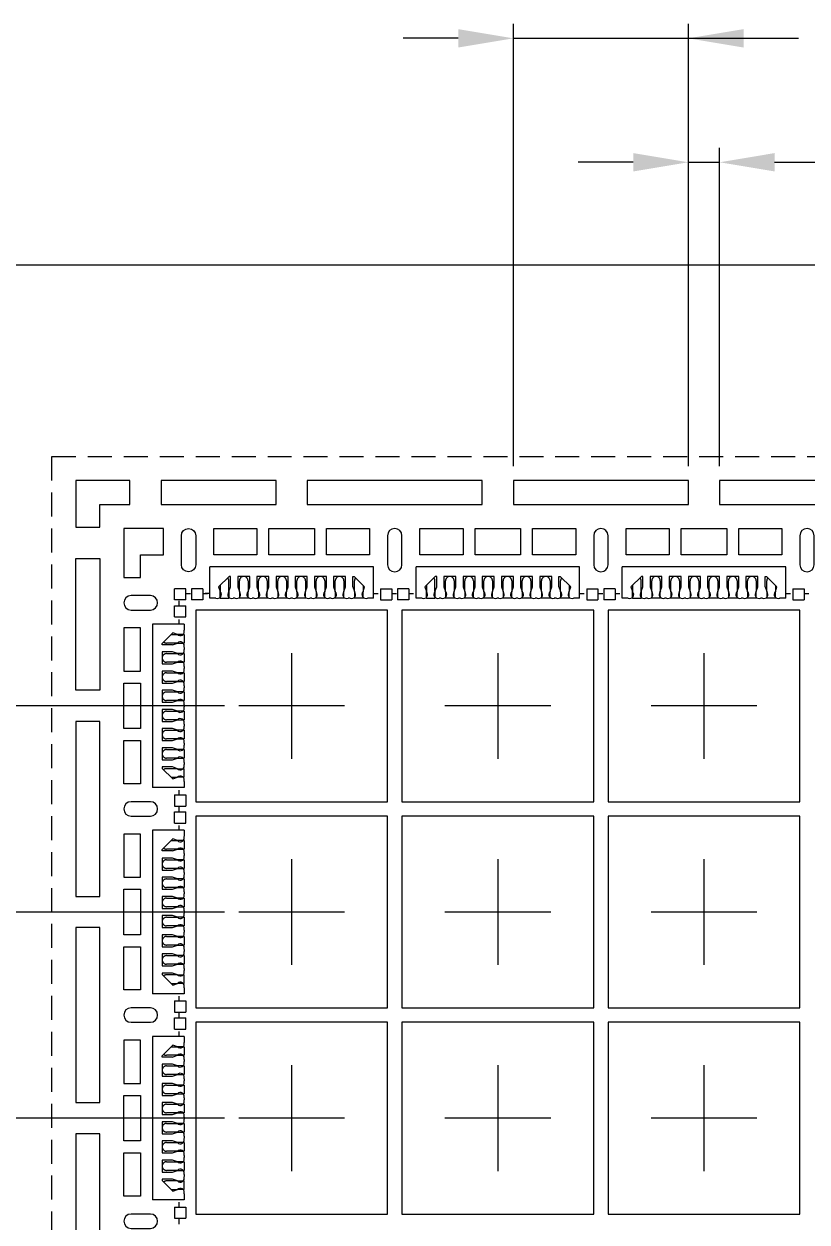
# Model space of a CAD drawing. Extents: x 580 to 695, y -153 to -2.
# Drawn here: x 607.27 to 623.6, y -31.26 to -6.27 of the extents above; entities that cross this region are included whole.
import ezdxf

# ---------------------------------------------------------------- set-up
doc = ezdxf.new("R2010")
doc.units = 0
doc.header["$LTSCALE"] = 5
doc.header["$MEASUREMENT"] = 0
doc.linetypes.add('CENTER', pattern=[2, 1.25, -0.25, 0.25, -0.25])
doc.linetypes.add('HIDDEN', pattern=[0.375, 0.25, -0.125])
doc.layers.get('0').update_dxf_attribs({"linetype": 'CONTINUOUS'})
doc.layers.add('1', color=7, linetype='CONTINUOUS')
doc.layers.add('1D', color=4, linetype='CONTINUOUS')

msp = doc.modelspace()

# ---------------------------------------------------------------- linework, layer by layer
for p, q in [((610.407, -18.285), (610.407, -18.05)), ((610.642, -18.05), (610.407, -18.05)), ((610.642, -18.285), (610.642, -18.05)), ((610.642, -18.285), (610.407, -18.285))]:
    msp.add_line(p, q)
at = {"layer": '1'}
for p, q in [((601.652, -11.295), (671.431, -11.295)), ((611.549, -17.795), (611.329, -18.015)), ((611.577, -18.01), (611.577, -17.795)), ((611.727, -17.795), (611.727, -18.01)), ((611.977, -18.01), (611.977, -17.795)), ((612.127, -17.795), (612.127, -18.01)), ((612.377, -18.01), (612.377, -17.795)), ((612.527, -17.795), (612.527, -18.01)), ((612.777, -18.01), (612.777, -17.795)), ((612.927, -17.795), (612.927, -18.01)), ((613.177, -18.01), (613.177, -17.795)), ((613.327, -17.795), (613.327, -18.01)), ((613.577, -18.01), (613.577, -17.795)), ((613.727, -17.795), (613.727, -18.01)), ((613.977, -18.01), (613.977, -17.795)), ((614.127, -18.01), (614.127, -17.795)), ((614.155, -17.795), (614.375, -18.015)), ((615.849, -17.795), (615.629, -18.015)), ((615.877, -18.01), (615.877, -17.795)), ((616.027, -17.795), (616.027, -18.01)), ((616.277, -18.01), (616.277, -17.795)), ((616.427, -17.795), (616.427, -18.01)), ((616.677, -18.01), (616.677, -17.795)), ((616.827, -17.795), (616.827, -18.01)), ((617.077, -18.01), (617.077, -17.795)), ((617.227, -17.795), (617.227, -18.01)), ((617.477, -18.01), (617.477, -17.795)), ((617.627, -17.795), (617.627, -18.01)), ((617.877, -18.01), (617.877, -17.795)), ((618.027, -17.795), (618.027, -18.01)), ((618.277, -18.01), (618.277, -17.795)), ((618.427, -18.01), (618.427, -17.795)), ((618.455, -17.795), (618.675, -18.015)), ((620.149, -17.795), (619.929, -18.015)), ((620.177, -18.01), (620.177, -17.795)), ((620.327, -17.795), (620.327, -18.01)), ((620.577, -18.01), (620.577, -17.795)), ((620.727, -17.795), (620.727, -18.01)), ((620.977, -18.01), (620.977, -17.795)), ((621.127, -17.795), (621.127, -18.01)), ((621.377, -18.01), (621.377, -17.795)), ((621.527, -17.795), (621.527, -18.01)), ((621.777, -18.01), (621.777, -17.795)), ((621.927, -17.795), (621.927, -18.01)), ((622.177, -18.01), (622.177, -17.795)), ((622.327, -17.795), (622.327, -18.01)), ((622.577, -18.01), (622.577, -17.795)), ((622.727, -18.01), (622.727, -17.795)), ((622.755, -17.795), (622.975, -18.015)), ((610.762, -18.05), (610.762, -18.285)), ((610.997, -18.05), (610.762, -18.05)), ((610.997, -18.05), (610.997, -18.285)), ((611.329, -18.015), (611.362, -18.111)), ((611.362, -18.231), (611.362, -18.111)), ((611.542, -18.111), (611.577, -18.01)), ((611.542, -18.111), (611.542, -18.231)), ((611.727, -18.01), (611.762, -18.111)), ((611.762, -18.111), (611.762, -18.231)), ((611.942, -18.111), (611.977, -18.01)), ((611.942, -18.231), (611.942, -18.111)), ((612.127, -18.01), (612.162, -18.111)), ((612.162, -18.111), (612.162, -18.231)), ((612.342, -18.111), (612.377, -18.01)), ((612.342, -18.231), (612.342, -18.111)), ((612.527, -18.01), (612.562, -18.111)), ((612.562, -18.111), (612.562, -18.231)), ((612.742, -18.111), (612.777, -18.01)), ((612.742, -18.231), (612.742, -18.111)), ((612.927, -18.01), (612.962, -18.111)), ((612.962, -18.111), (612.962, -18.231)), ((613.142, -18.111), (613.177, -18.01)), ((613.142, -18.231), (613.142, -18.111)), ((613.327, -18.01), (613.362, -18.111)), ((613.362, -18.111), (613.362, -18.231)), ((613.542, -18.111), (613.577, -18.01)), ((613.542, -18.231), (613.542, -18.111)), ((613.727, -18.01), (613.762, -18.111)), ((613.762, -18.111), (613.762, -18.231)), ((613.942, -18.111), (613.977, -18.01)), ((613.942, -18.231), (613.942, -18.111)), ((614.127, -18.01), (614.162, -18.111)), ((614.162, -18.111), (614.162, -18.231)), ((614.342, -18.111), (614.375, -18.015)), ((614.342, -18.231), (614.342, -18.111)), ((614.707, -18.05), (614.707, -18.285)), ((614.707, -18.05), (614.942, -18.05)), ((614.942, -18.05), (614.942, -18.285)), ((615.062, -18.05), (615.062, -18.285)), ((615.297, -18.05), (615.062, -18.05)), ((615.297, -18.05), (615.297, -18.285)), ((615.629, -18.015), (615.662, -18.111)), ((615.662, -18.231), (615.662, -18.111)), ((615.842, -18.111), (615.877, -18.01)), ((615.842, -18.111), (615.842, -18.231)), ((616.027, -18.01), (616.062, -18.111)), ((616.062, -18.111), (616.062, -18.231)), ((616.242, -18.111), (616.277, -18.01)), ((616.242, -18.231), (616.242, -18.111)), ((616.427, -18.01), (616.462, -18.111)), ((616.462, -18.111), (616.462, -18.231)), ((616.642, -18.111), (616.677, -18.01)), ((616.642, -18.231), (616.642, -18.111)), ((616.827, -18.01), (616.862, -18.111)), ((616.862, -18.111), (616.862, -18.231)), ((617.042, -18.111), (617.077, -18.01)), ((617.042, -18.231), (617.042, -18.111)), ((617.227, -18.01), (617.262, -18.111)), ((617.262, -18.111), (617.262, -18.231)), ((617.442, -18.111), (617.477, -18.01)), ((617.442, -18.231), (617.442, -18.111)), ((617.627, -18.01), (617.662, -18.111)), ((617.662, -18.111), (617.662, -18.231)), ((617.842, -18.111), (617.877, -18.01)), ((617.842, -18.231), (617.842, -18.111)), ((618.027, -18.01), (618.062, -18.111)), ((618.062, -18.111), (618.062, -18.231)), ((618.242, -18.111), (618.277, -18.01)), ((618.242, -18.231), (618.242, -18.111)), ((618.427, -18.01), (618.462, -18.111)), ((618.462, -18.111), (618.462, -18.231)), ((618.642, -18.111), (618.675, -18.015)), ((618.642, -18.231), (618.642, -18.111)), ((619.007, -18.05), (619.007, -18.285)), ((619.007, -18.05), (619.242, -18.05)), ((619.242, -18.05), (619.242, -18.285)), ((619.362, -18.05), (619.362, -18.285)), ((619.597, -18.05), (619.362, -18.05)), ((619.597, -18.05), (619.597, -18.285)), ((619.929, -18.015), (619.962, -18.111)), ((619.962, -18.231), (619.962, -18.111)), ((620.142, -18.111), (620.177, -18.01)), ((620.142, -18.111), (620.142, -18.231)), ((620.327, -18.01), (620.362, -18.111)), ((620.362, -18.111), (620.362, -18.231)), ((620.542, -18.111), (620.577, -18.01)), ((620.542, -18.231), (620.542, -18.111)), ((620.727, -18.01), (620.762, -18.111)), ((620.762, -18.111), (620.762, -18.231)), ((620.942, -18.111), (620.977, -18.01)), ((620.942, -18.231), (620.942, -18.111)), ((621.127, -18.01), (621.162, -18.111)), ((621.162, -18.111), (621.162, -18.231)), ((621.342, -18.111), (621.377, -18.01)), ((621.342, -18.231), (621.342, -18.111)), ((621.527, -18.01), (621.562, -18.111)), ((621.562, -18.111), (621.562, -18.231)), ((621.742, -18.111), (621.777, -18.01)), ((621.742, -18.231), (621.742, -18.111)), ((621.927, -18.01), (621.962, -18.111)), ((621.962, -18.111), (621.962, -18.231)), ((622.142, -18.111), (622.177, -18.01)), ((622.142, -18.231), (622.142, -18.111)), ((622.327, -18.01), (622.362, -18.111)), ((622.362, -18.111), (622.362, -18.231)), ((622.542, -18.111), (622.577, -18.01)), ((622.542, -18.231), (622.542, -18.111)), ((622.727, -18.01), (622.762, -18.111)), ((622.762, -18.111), (622.762, -18.231)), ((622.942, -18.111), (622.975, -18.015)), ((622.942, -18.231), (622.942, -18.111)), ((623.307, -18.05), (623.307, -18.285)), ((623.307, -18.05), (623.542, -18.05)), ((623.542, -18.05), (623.542, -18.285)), ((610.407, -18.405), (610.642, -18.405)), ((610.407, -18.64), (610.407, -18.405)), ((610.642, -18.64), (610.642, -18.405)), ((610.997, -18.285), (610.762, -18.285)), ((611.273, -18.25), (611.147, -18.25)), ((611.673, -18.25), (611.631, -18.25)), ((612.073, -18.25), (612.031, -18.25)), ((612.473, -18.25), (612.431, -18.25)), ((612.873, -18.25), (612.831, -18.25)), ((613.273, -18.25), (613.231, -18.25)), ((613.673, -18.25), (613.631, -18.25)), ((614.073, -18.25), (614.031, -18.25)), ((614.557, -18.25), (614.431, -18.25)), ((614.707, -18.285), (614.942, -18.285)), ((615.297, -18.285), (615.062, -18.285)), ((615.573, -18.25), (615.447, -18.25)), ((615.973, -18.25), (615.931, -18.25)), ((616.373, -18.25), (616.331, -18.25)), ((616.773, -18.25), (616.731, -18.25)), ((617.173, -18.25), (617.131, -18.25)), ((617.573, -18.25), (617.531, -18.25)), ((617.973, -18.25), (617.931, -18.25)), ((618.373, -18.25), (618.331, -18.25)), ((618.857, -18.25), (618.731, -18.25)), ((619.007, -18.285), (619.242, -18.285)), ((619.597, -18.285), (619.362, -18.285)), ((619.873, -18.25), (619.747, -18.25)), ((620.273, -18.25), (620.231, -18.25)), ((620.673, -18.25), (620.631, -18.25)), ((621.073, -18.25), (621.031, -18.25)), ((621.473, -18.25), (621.431, -18.25)), ((621.873, -18.25), (621.831, -18.25)), ((622.273, -18.25), (622.231, -18.25)), ((622.673, -18.25), (622.631, -18.25)), ((623.157, -18.25), (623.031, -18.25)), ((623.307, -18.285), (623.542, -18.285)), ((610.407, -18.64), (610.642, -18.64)), ((610.152, -19.192), (610.372, -18.972)), ((610.468, -19.005), (610.372, -18.972)), ((610.607, -18.79), (610.607, -18.916)), ((610.367, -19.22), (610.152, -19.22)), ((610.367, -19.22), (610.468, -19.185)), ((610.588, -19.005), (610.468, -19.005)), ((610.468, -19.185), (610.588, -19.185)), ((610.367, -19.37), (610.152, -19.37)), ((610.468, -19.405), (610.367, -19.37)), ((610.588, -19.405), (610.468, -19.405)), ((610.607, -19.274), (610.607, -19.316)), ((610.152, -19.62), (610.367, -19.62)), ((610.367, -19.62), (610.468, -19.585)), ((610.468, -19.585), (610.588, -19.585)), ((610.607, -19.674), (610.607, -19.716)), ((610.367, -19.77), (610.152, -19.77)), ((610.468, -19.805), (610.367, -19.77)), ((610.367, -20.02), (610.468, -19.985)), ((610.588, -19.805), (610.468, -19.805)), ((610.468, -19.985), (610.588, -19.985)), ((610.152, -20.02), (610.367, -20.02)), ((610.367, -20.17), (610.152, -20.17)), ((610.468, -20.205), (610.367, -20.17)), ((610.588, -20.205), (610.468, -20.205)), ((610.607, -20.074), (610.607, -20.116)), ((610.152, -20.42), (610.367, -20.42)), ((610.367, -20.42), (610.468, -20.385)), ((610.468, -20.385), (610.588, -20.385)), ((610.607, -20.474), (610.607, -20.516)), ((610.367, -20.57), (610.152, -20.57)), ((610.468, -20.605), (610.367, -20.57)), ((610.588, -20.605), (610.468, -20.605)), ((610.152, -20.82), (610.367, -20.82)), ((610.367, -20.97), (610.152, -20.97)), ((610.367, -20.82), (610.468, -20.785)), ((610.468, -21.005), (610.367, -20.97)), ((610.468, -20.785), (610.588, -20.785)), ((610.607, -20.874), (610.607, -20.916)), ((610.152, -21.22), (610.367, -21.22)), ((610.367, -21.22), (610.468, -21.185)), ((610.588, -21.005), (610.468, -21.005)), ((610.468, -21.185), (610.588, -21.185)), ((610.367, -21.37), (610.152, -21.37)), ((610.468, -21.405), (610.367, -21.37)), ((610.588, -21.405), (610.468, -21.405)), ((610.607, -21.274), (610.607, -21.316)), ((610.152, -21.62), (610.367, -21.62)), ((610.367, -21.62), (610.468, -21.585)), ((610.468, -21.585), (610.588, -21.585)), ((610.607, -21.674), (610.607, -21.716)), ((610.367, -21.77), (610.152, -21.77)), ((610.152, -21.798), (610.372, -22.018)), ((610.468, -21.805), (610.367, -21.77)), ((610.372, -22.018), (610.468, -21.985)), ((610.468, -21.805), (610.588, -21.805)), ((610.588, -21.985), (610.468, -21.985)), ((610.607, -22.074), (610.607, -22.2)), ((610.407, -22.35), (610.407, -22.585)), ((610.407, -22.35), (610.642, -22.35)), ((610.642, -22.35), (610.642, -22.585)), ((610.407, -22.585), (610.642, -22.585)), ((610.407, -22.705), (610.642, -22.705)), ((610.407, -22.94), (610.407, -22.705)), ((610.642, -22.94), (610.642, -22.705)), ((610.407, -22.94), (610.642, -22.94)), ((610.607, -23.09), (610.607, -23.216)), ((610.152, -23.492), (610.372, -23.272)), ((610.367, -23.52), (610.468, -23.485)), ((610.468, -23.305), (610.372, -23.272)), ((610.588, -23.305), (610.468, -23.305)), ((610.468, -23.485), (610.588, -23.485)), ((610.367, -23.52), (610.152, -23.52)), ((610.367, -23.67), (610.152, -23.67)), ((610.468, -23.705), (610.367, -23.67)), ((610.588, -23.705), (610.468, -23.705)), ((610.607, -23.574), (610.607, -23.616)), ((610.152, -23.92), (610.367, -23.92)), ((610.367, -23.92), (610.468, -23.885)), ((610.468, -23.885), (610.588, -23.885)), ((610.607, -23.974), (610.607, -24.016)), ((610.367, -24.07), (610.152, -24.07)), ((610.468, -24.105), (610.367, -24.07)), ((610.588, -24.105), (610.468, -24.105)), ((610.152, -24.32), (610.367, -24.32)), ((610.367, -24.47), (610.152, -24.47)), ((610.367, -24.32), (610.468, -24.285)), ((610.468, -24.505), (610.367, -24.47)), ((610.468, -24.285), (610.588, -24.285)), ((610.607, -24.374), (610.607, -24.416)), ((610.152, -24.72), (610.367, -24.72)), ((610.367, -24.72), (610.468, -24.685)), ((610.588, -24.505), (610.468, -24.505)), ((610.468, -24.685), (610.588, -24.685)), ((610.367, -24.87), (610.152, -24.87)), ((610.468, -24.905), (610.367, -24.87)), ((610.588, -24.905), (610.468, -24.905)), ((610.607, -24.774), (610.607, -24.816)), ((610.152, -25.12), (610.367, -25.12)), ((610.367, -25.12), (610.468, -25.085)), ((610.468, -25.085), (610.588, -25.085)), ((610.607, -25.174), (610.607, -25.216)), ((610.367, -25.27), (610.152, -25.27)), ((610.468, -25.305), (610.367, -25.27)), ((610.367, -25.52), (610.468, -25.485)), ((610.588, -25.305), (610.468, -25.305)), ((610.468, -25.485), (610.588, -25.485)), ((610.152, -25.52), (610.367, -25.52)), ((610.367, -25.67), (610.152, -25.67)), ((610.468, -25.705), (610.367, -25.67)), ((610.588, -25.705), (610.468, -25.705)), ((610.607, -25.574), (610.607, -25.616)), ((610.152, -25.92), (610.367, -25.92)), ((610.367, -25.92), (610.468, -25.885)), ((610.468, -25.885), (610.588, -25.885)), ((610.607, -25.974), (610.607, -26.016)), ((610.367, -26.07), (610.152, -26.07)), ((610.152, -26.098), (610.372, -26.318)), ((610.468, -26.105), (610.367, -26.07)), ((610.468, -26.105), (610.588, -26.105)), ((610.372, -26.318), (610.468, -26.285)), ((610.588, -26.285), (610.468, -26.285)), ((610.607, -26.374), (610.607, -26.5)), ((610.407, -26.65), (610.407, -26.885)), ((610.407, -26.65), (610.642, -26.65)), ((610.642, -26.65), (610.642, -26.885)), ((610.407, -26.885), (610.642, -26.885)), ((610.407, -27.005), (610.642, -27.005)), ((610.407, -27.24), (610.407, -27.005)), ((610.407, -27.24), (610.642, -27.24)), ((610.642, -27.24), (610.642, -27.005)), ((610.607, -27.39), (610.607, -27.516)), ((610.152, -27.792), (610.372, -27.572)), ((610.468, -27.605), (610.372, -27.572)), ((610.588, -27.605), (610.468, -27.605)), ((610.367, -27.82), (610.152, -27.82)), ((610.367, -27.97), (610.152, -27.97)), ((610.367, -27.82), (610.468, -27.785)), ((610.468, -28.005), (610.367, -27.97)), ((610.468, -27.785), (610.588, -27.785)), ((610.607, -27.874), (610.607, -27.916)), ((610.152, -28.22), (610.367, -28.22)), ((610.367, -28.22), (610.468, -28.185)), ((610.588, -28.005), (610.468, -28.005)), ((610.468, -28.185), (610.588, -28.185)), ((610.367, -28.37), (610.152, -28.37)), ((610.468, -28.405), (610.367, -28.37)), ((610.588, -28.405), (610.468, -28.405)), ((610.607, -28.274), (610.607, -28.316)), ((610.152, -28.62), (610.367, -28.62)), ((610.367, -28.62), (610.468, -28.585)), ((610.468, -28.585), (610.588, -28.585)), ((610.607, -28.674), (610.607, -28.716)), ((610.367, -28.77), (610.152, -28.77)), ((610.468, -28.805), (610.367, -28.77)), ((610.367, -29.02), (610.468, -28.985)), ((610.588, -28.805), (610.468, -28.805)), ((610.468, -28.985), (610.588, -28.985)), ((610.152, -29.02), (610.367, -29.02)), ((610.367, -29.17), (610.152, -29.17)), ((610.468, -29.205), (610.367, -29.17)), ((610.588, -29.205), (610.468, -29.205)), ((610.607, -29.074), (610.607, -29.116)), ((610.152, -29.42), (610.367, -29.42)), ((610.367, -29.42), (610.468, -29.385)), ((610.468, -29.385), (610.588, -29.385)), ((610.607, -29.474), (610.607, -29.516)), ((610.367, -29.57), (610.152, -29.57)), ((610.468, -29.605), (610.367, -29.57)), ((610.588, -29.605), (610.468, -29.605)), ((610.152, -29.82), (610.367, -29.82)), ((610.367, -29.97), (610.152, -29.97)), ((610.367, -29.82), (610.468, -29.785)), ((610.468, -30.005), (610.367, -29.97)), ((610.468, -29.785), (610.588, -29.785)), ((610.607, -29.874), (610.607, -29.916)), ((610.152, -30.22), (610.367, -30.22)), ((610.367, -30.22), (610.468, -30.185)), ((610.588, -30.005), (610.468, -30.005)), ((610.468, -30.185), (610.588, -30.185)), ((610.367, -30.37), (610.152, -30.37)), ((610.152, -30.398), (610.372, -30.618)), ((610.468, -30.405), (610.367, -30.37)), ((610.468, -30.405), (610.588, -30.405)), ((610.607, -30.274), (610.607, -30.316)), ((610.372, -30.618), (610.468, -30.585)), ((610.588, -30.585), (610.468, -30.585)), ((610.607, -30.674), (610.607, -30.8)), ((610.407, -30.95), (610.407, -31.185)), ((610.407, -30.95), (610.642, -30.95)), ((610.642, -30.95), (610.642, -31.185)), ((610.407, -31.185), (610.642, -31.185))]:
    msp.add_line(p, q, dxfattribs=at)
at = {"layer": '1', "color": 7}
for p, q in [((614.557, -17.595), (611.147, -17.595)), ((611.147, -18.25), (611.147, -17.595)), ((614.557, -18.25), (614.557, -17.595)), ((618.857, -17.595), (615.447, -17.595)), ((615.447, -18.25), (615.447, -17.595)), ((618.857, -18.25), (618.857, -17.595)), ((623.157, -17.595), (619.747, -17.595)), ((619.747, -18.25), (619.747, -17.595)), ((623.157, -18.25), (623.157, -17.595)), ((611.577, -17.795), (611.549, -17.795)), ((611.977, -17.795), (611.727, -17.795)), ((612.377, -17.795), (612.127, -17.795)), ((612.777, -17.795), (612.527, -17.795)), ((613.177, -17.795), (612.927, -17.795)), ((613.577, -17.795), (613.327, -17.795)), ((613.977, -17.795), (613.727, -17.795)), ((614.127, -17.795), (614.155, -17.795)), ((615.877, -17.795), (615.849, -17.795)), ((616.277, -17.795), (616.027, -17.795)), ((616.677, -17.795), (616.427, -17.795)), ((617.077, -17.795), (616.827, -17.795)), ((617.477, -17.795), (617.227, -17.795)), ((617.877, -17.795), (617.627, -17.795)), ((618.277, -17.795), (618.027, -17.795)), ((618.427, -17.795), (618.455, -17.795)), ((620.177, -17.795), (620.149, -17.795)), ((620.577, -17.795), (620.327, -17.795)), ((620.977, -17.795), (620.727, -17.795)), ((621.377, -17.795), (621.127, -17.795)), ((621.777, -17.795), (621.527, -17.795)), ((622.177, -17.795), (621.927, -17.795)), ((622.577, -17.795), (622.327, -17.795)), ((622.727, -17.795), (622.755, -17.795)), ((609.952, -18.79), (609.952, -22.2)), ((610.607, -18.79), (609.952, -18.79)), ((610.152, -19.22), (610.152, -19.192)), ((610.152, -19.37), (610.152, -19.62)), ((610.152, -19.77), (610.152, -20.02)), ((610.152, -20.17), (610.152, -20.42)), ((610.152, -20.57), (610.152, -20.82)), ((610.152, -20.97), (610.152, -21.22)), ((610.152, -21.37), (610.152, -21.62)), ((610.152, -21.77), (610.152, -21.798)), ((610.607, -22.2), (609.952, -22.2)), ((609.952, -23.09), (609.952, -26.5)), ((610.607, -23.09), (609.952, -23.09)), ((610.152, -23.52), (610.152, -23.492)), ((610.152, -23.67), (610.152, -23.92)), ((610.152, -24.07), (610.152, -24.32)), ((610.152, -24.47), (610.152, -24.72)), ((610.152, -24.87), (610.152, -25.12)), ((610.152, -25.27), (610.152, -25.52)), ((610.152, -25.67), (610.152, -25.92)), ((610.152, -26.07), (610.152, -26.098)), ((610.607, -26.5), (609.952, -26.5)), ((609.952, -27.39), (609.952, -30.8)), ((610.607, -27.39), (609.952, -27.39)), ((610.152, -27.82), (610.152, -27.792)), ((610.152, -27.97), (610.152, -28.22)), ((610.152, -28.37), (610.152, -28.62)), ((610.152, -28.77), (610.152, -29.02)), ((610.152, -29.17), (610.152, -29.42)), ((610.152, -29.57), (610.152, -29.82)), ((610.152, -29.97), (610.152, -30.22)), ((610.152, -30.37), (610.152, -30.398)), ((610.607, -30.8), (609.952, -30.8))]:
    msp.add_line(p, q, dxfattribs=at)
at = {"layer": '1', "ltscale": 10}
for points in [[(608.852, -16.77), (608.852, -16.295), (609.477, -16.295), (609.477, -15.795), (608.352, -15.795), (608.352, -16.77)], [(612.527, -16.295), (612.527, -15.795), (610.127, -15.795), (610.127, -16.295)], [(613.177, -16.295), (616.827, -16.295), (616.827, -15.795), (613.177, -15.795)], [(617.477, -16.295), (621.127, -16.295), (621.127, -15.795), (617.477, -15.795)], [(621.777, -16.295), (625.427, -16.295), (625.427, -15.795), (621.777, -15.795)], [(611.227, -17.345), (611.227, -16.795), (612.127, -16.795), (612.127, -17.345)], [(612.377, -17.345), (612.377, -16.795), (613.327, -16.795), (613.327, -17.345)], [(613.577, -17.345), (613.577, -16.795), (614.477, -16.795), (614.477, -17.345)], [(615.527, -17.345), (615.527, -16.795), (616.427, -16.795), (616.427, -17.345)], [(616.677, -17.345), (616.677, -16.795), (617.627, -16.795), (617.627, -17.345)], [(617.877, -17.345), (617.877, -16.795), (618.777, -16.795), (618.777, -17.345)], [(619.827, -17.345), (619.827, -16.795), (620.727, -16.795), (620.727, -17.345)], [(620.977, -17.345), (620.977, -16.795), (621.927, -16.795), (621.927, -17.345)], [(622.177, -17.345), (622.177, -16.795), (623.077, -16.795), (623.077, -17.345)], [(608.852, -20.17), (608.352, -20.17), (608.352, -17.42), (608.852, -17.42)], [(609.352, -19.77), (609.702, -19.77), (609.702, -18.87), (609.352, -18.87)], [(609.352, -20.02), (609.702, -20.02), (609.702, -20.97), (609.352, -20.97)], [(608.852, -24.47), (608.852, -20.82), (608.352, -20.82), (608.352, -24.47)], [(609.702, -21.22), (609.702, -22.12), (609.352, -22.12), (609.352, -21.22)], [(609.352, -24.07), (609.702, -24.07), (609.702, -23.17), (609.352, -23.17)], [(609.352, -24.32), (609.702, -24.32), (609.702, -25.27), (609.352, -25.27)], [(608.852, -28.77), (608.852, -25.12), (608.352, -25.12), (608.352, -28.77)], [(609.702, -25.52), (609.702, -26.42), (609.352, -26.42), (609.352, -25.52)], [(609.352, -28.37), (609.702, -28.37), (609.702, -27.47), (609.352, -27.47)], [(609.352, -28.62), (609.702, -28.62), (609.702, -29.57), (609.352, -29.57)], [(608.852, -33.07), (608.852, -29.42), (608.352, -29.42), (608.352, -33.07)], [(609.702, -29.82), (609.702, -30.72), (609.352, -30.72), (609.352, -29.82)]]:
    msp.add_lwpolyline(points, close=True, dxfattribs=at)
at = {"layer": '1'}
msp.add_lwpolyline([(610.177, -17.345), (610.177, -16.795), (609.352, -16.795), (609.352, -17.82), (609.702, -17.82), (609.702, -17.345)], close=True, dxfattribs=at)
at = {"layer": '1', "ltscale": 10}
for points in [[(610.552, -17.55), (610.552, -16.945, -1), (610.852, -16.945), (610.852, -17.55, -1)], [(615.152, -17.55), (615.152, -16.945, 1), (614.852, -16.945), (614.852, -17.55, 1)], [(619.452, -17.55), (619.452, -16.945, 1), (619.152, -16.945), (619.152, -17.55, 1)], [(623.752, -17.55), (623.752, -16.945, 1), (623.452, -16.945), (623.452, -17.55, 1)], [(609.907, -18.195), (609.502, -18.195, 1), (609.502, -18.495), (609.907, -18.495, 1)], [(609.907, -22.495), (609.502, -22.495, 1), (609.502, -22.795), (609.907, -22.795, 1)], [(609.907, -26.795), (609.502, -26.795, 1), (609.502, -27.095), (609.907, -27.095, 1)], [(609.907, -31.095), (609.502, -31.095, 1), (609.502, -31.395), (609.907, -31.395, 1)]]:
    msp.add_lwpolyline(points, format="xyb", close=True, dxfattribs=at)
at = {"layer": '1'}
for centre, start, end in [((611.303, -18.171), 249.5408, 45.2841), ((611.602, -18.171), 134.7159, 290.4592), ((611.703, -18.171), 249.5408, 45.2841), ((612.002, -18.171), 134.7159, 290.4592), ((612.103, -18.171), 249.5408, 45.2841), ((612.402, -18.171), 134.7159, 290.4592), ((612.503, -18.171), 249.5408, 45.2841), ((612.802, -18.171), 134.7159, 290.4592), ((612.903, -18.171), 249.5408, 45.2841), ((613.202, -18.171), 134.7159, 290.4592), ((613.303, -18.171), 249.5408, 45.2841), ((613.602, -18.171), 134.7159, 290.4592), ((613.703, -18.171), 249.5408, 45.2841), ((614.002, -18.171), 134.7159, 290.4592), ((614.103, -18.171), 249.5408, 45.2841), ((614.402, -18.171), 134.7159, 290.4592), ((615.603, -18.171), 249.5408, 45.2841), ((615.902, -18.171), 134.7159, 290.4592), ((616.003, -18.171), 249.5408, 45.2841), ((616.302, -18.171), 134.7159, 290.4592), ((616.403, -18.171), 249.5408, 45.2841), ((616.702, -18.171), 134.7159, 290.4592), ((616.803, -18.171), 249.5408, 45.2841), ((617.102, -18.171), 134.7159, 290.4592), ((617.203, -18.171), 249.5408, 45.2841), ((617.502, -18.171), 134.7159, 290.4592), ((617.603, -18.171), 249.5408, 45.2841), ((617.902, -18.171), 134.7159, 290.4592), ((618.003, -18.171), 249.5408, 45.2841), ((618.302, -18.171), 134.7159, 290.4592), ((618.403, -18.171), 249.5408, 45.2841), ((618.702, -18.171), 134.7159, 290.4592), ((619.903, -18.171), 249.5408, 45.2841), ((620.202, -18.171), 134.7159, 290.4592), ((620.303, -18.171), 249.5408, 45.2841), ((620.602, -18.171), 134.7159, 290.4592), ((620.703, -18.171), 249.5408, 45.2841), ((621.002, -18.171), 134.7159, 290.4592), ((621.103, -18.171), 249.5408, 45.2841), ((621.402, -18.171), 134.7159, 290.4592), ((621.503, -18.171), 249.5408, 45.2841), ((621.802, -18.171), 134.7159, 290.4592), ((621.903, -18.171), 249.5408, 45.2841), ((622.202, -18.171), 134.7159, 290.4592), ((622.303, -18.171), 249.5408, 45.2841), ((622.602, -18.171), 134.7159, 290.4592), ((622.703, -18.171), 249.5408, 45.2841), ((623.002, -18.171), 134.7159, 290.4592), ((610.528, -18.946), 224.7159, 20.4592), ((610.528, -19.244), 339.5408, 135.2841), ((610.528, -19.346), 224.7159, 20.4592), ((610.528, -19.644), 339.5408, 135.2841), ((610.528, -19.746), 224.7159, 20.4592), ((610.528, -20.044), 339.5408, 135.2841), ((610.528, -20.146), 224.7159, 20.4592), ((610.528, -20.444), 339.5408, 135.2841), ((610.528, -20.546), 224.7159, 20.4592), ((610.528, -20.844), 339.5408, 135.2841), ((610.528, -20.946), 224.7159, 20.4592), ((610.528, -21.244), 339.5408, 135.2841), ((610.528, -21.346), 224.7159, 20.4592), ((610.528, -21.644), 339.5408, 135.2841), ((610.528, -21.746), 224.7159, 20.4592), ((610.528, -22.044), 339.5408, 135.2841), ((610.528, -23.246), 224.7159, 20.4592), ((610.528, -23.544), 339.5408, 135.2841), ((610.528, -23.646), 224.7159, 20.4592), ((610.528, -23.944), 339.5408, 135.2841), ((610.528, -24.046), 224.7159, 20.4592), ((610.528, -24.344), 339.5408, 135.2841), ((610.528, -24.446), 224.7159, 20.4592), ((610.528, -24.744), 339.5408, 135.2841), ((610.528, -24.846), 224.7159, 20.4592), ((610.528, -25.144), 339.5408, 135.2841), ((610.528, -25.246), 224.7159, 20.4592), ((610.528, -25.544), 339.5408, 135.2841), ((610.528, -25.646), 224.7159, 20.4592), ((610.528, -25.944), 339.5408, 135.2841), ((610.528, -26.046), 224.7159, 20.4592), ((610.528, -26.344), 339.5408, 135.2841), ((610.528, -27.546), 224.7159, 20.4592), ((610.528, -27.844), 339.5408, 135.2841), ((610.528, -27.946), 224.7159, 20.4592), ((610.528, -28.244), 339.5408, 135.2841), ((610.528, -28.346), 224.7159, 20.4592), ((610.528, -28.644), 339.5408, 135.2841), ((610.528, -28.746), 224.7159, 20.4592), ((610.528, -29.044), 339.5408, 135.2841), ((610.528, -29.146), 224.7159, 20.4592), ((610.528, -29.444), 339.5408, 135.2841), ((610.528, -29.546), 224.7159, 20.4592), ((610.528, -29.844), 339.5408, 135.2841), ((610.528, -29.946), 224.7159, 20.4592), ((610.528, -30.244), 339.5408, 135.2841), ((610.528, -30.346), 224.7159, 20.4592), ((610.528, -30.644), 339.5408, 135.2841)]:
    msp.add_arc(centre, 0.0843, start, end, dxfattribs=at)
at = {"layer": '1D'}
for p, q in [((617.477, -15.495), (617.477, -6.269)), ((621.127, -15.495), (621.127, -6.269)), ((616.327, -6.569), (615.177, -6.569)), ((617.477, -6.569), (621.127, -6.569)), ((621.127, -6.569), (622.277, -6.569)), ((622.277, -6.569), (623.427, -6.569)), ((621.127, -15.495), (621.127, -8.855)), ((621.777, -15.495), (621.777, -8.855)), ((619.977, -9.155), (618.827, -9.155)), ((621.127, -9.155), (621.777, -9.155)), ((622.927, -9.155), (624.077, -9.155)), ((611.449, -20.495), (592.792, -20.495)), ((611.449, -24.795), (592.792, -24.795)), ((611.449, -29.095), (592.792, -29.095))]:
    msp.add_line(p, q, dxfattribs=at)
at = {"layer": '1D', "linetype": 'HIDDEN', "ltscale": 0.08}
for p, q in [((610.642, -18.15), (610.762, -18.15)), ((611.147, -18.15), (610.997, -18.15)), ((610.997, -18.15), (611.147, -18.15)), ((614.557, -18.15), (614.707, -18.15)), ((614.942, -18.15), (615.062, -18.15)), ((615.297, -18.15), (615.447, -18.15)), ((618.857, -18.15), (619.007, -18.15)), ((619.242, -18.15), (619.362, -18.15)), ((619.597, -18.15), (619.747, -18.15)), ((623.157, -18.15), (623.307, -18.15)), ((623.542, -18.15), (623.662, -18.15)), ((610.507, -18.405), (610.507, -18.285)), ((610.507, -18.79), (610.507, -18.64)), ((610.507, -22.35), (610.507, -22.2)), ((610.507, -22.705), (610.507, -22.585)), ((610.507, -23.09), (610.507, -22.94)), ((610.507, -26.65), (610.507, -26.5)), ((610.507, -27.005), (610.507, -26.885)), ((610.507, -27.39), (610.507, -27.24)), ((610.507, -30.95), (610.507, -30.8)), ((610.507, -31.305), (610.507, -31.185))]:
    msp.add_line(p, q, dxfattribs=at)
at = {"layer": '1D', "linetype": 'CENTER'}
for p, q in [((612.852, -19.392), (612.852, -21.598)), ((617.152, -19.392), (617.152, -21.598)), ((621.452, -19.392), (621.452, -21.598)), ((613.955, -20.495), (611.749, -20.495)), ((618.255, -20.495), (616.049, -20.495)), ((622.555, -20.495), (620.349, -20.495)), ((612.852, -23.692), (612.852, -25.898)), ((617.152, -23.692), (617.152, -25.898)), ((621.452, -23.692), (621.452, -25.898)), ((613.955, -24.795), (611.749, -24.795)), ((618.255, -24.795), (616.049, -24.795)), ((622.555, -24.795), (620.349, -24.795)), ((612.852, -27.992), (612.852, -30.198)), ((617.152, -27.992), (617.152, -30.198)), ((621.452, -27.992), (621.452, -30.198)), ((613.955, -29.095), (611.749, -29.095)), ((618.255, -29.095), (616.049, -29.095)), ((622.555, -29.095), (620.349, -29.095))]:
    msp.add_line(p, q, dxfattribs=at)
at = {"layer": '1D', "color": 4, "linetype": 'HIDDEN', "ltscale": 0.4}
msp.add_lwpolyline([(665.152, -15.295), (665.152, -77.295), (607.852, -77.295), (607.852, -15.295)], close=True, dxfattribs=at)
at = {"layer": '1D', "linetype": 'HIDDEN', "ltscale": 0.3}
for points in [[(611.362, -17.982), (611.362, -18.111)], [(614.342, -17.982), (614.342, -18.111)], [(615.662, -17.982), (615.662, -18.111)], [(618.642, -17.982), (618.642, -18.111)], [(619.962, -17.982), (619.962, -18.111)], [(622.942, -17.982), (622.942, -18.111)], [(611.362, -18.231), (611.362, -18.25), (611.542, -18.25), (611.542, -18.231)], [(611.942, -18.231), (611.942, -18.25), (611.762, -18.25), (611.762, -18.231)], [(612.342, -18.231), (612.342, -18.25), (612.162, -18.25), (612.162, -18.231)], [(612.742, -18.231), (612.742, -18.25), (612.562, -18.25), (612.562, -18.231)], [(613.142, -18.231), (613.142, -18.25), (612.962, -18.25), (612.962, -18.231)], [(613.542, -18.231), (613.542, -18.25), (613.362, -18.25), (613.362, -18.231)], [(613.942, -18.231), (613.942, -18.25), (613.762, -18.25), (613.762, -18.231)], [(614.342, -18.231), (614.342, -18.25), (614.162, -18.25), (614.162, -18.231)], [(615.662, -18.231), (615.662, -18.25), (615.842, -18.25), (615.842, -18.231)], [(616.242, -18.231), (616.242, -18.25), (616.062, -18.25), (616.062, -18.231)], [(616.642, -18.231), (616.642, -18.25), (616.462, -18.25), (616.462, -18.231)], [(617.042, -18.231), (617.042, -18.25), (616.862, -18.25), (616.862, -18.231)], [(617.442, -18.231), (617.442, -18.25), (617.262, -18.25), (617.262, -18.231)], [(617.842, -18.231), (617.842, -18.25), (617.662, -18.25), (617.662, -18.231)], [(618.242, -18.231), (618.242, -18.25), (618.062, -18.25), (618.062, -18.231)], [(618.642, -18.231), (618.642, -18.25), (618.462, -18.25), (618.462, -18.231)], [(619.962, -18.231), (619.962, -18.25), (620.142, -18.25), (620.142, -18.231)], [(620.542, -18.231), (620.542, -18.25), (620.362, -18.25), (620.362, -18.231)], [(620.942, -18.231), (620.942, -18.25), (620.762, -18.25), (620.762, -18.231)], [(621.342, -18.231), (621.342, -18.25), (621.162, -18.25), (621.162, -18.231)], [(621.742, -18.231), (621.742, -18.25), (621.562, -18.25), (621.562, -18.231)], [(622.142, -18.231), (622.142, -18.25), (621.962, -18.25), (621.962, -18.231)], [(622.542, -18.231), (622.542, -18.25), (622.362, -18.25), (622.362, -18.231)], [(622.942, -18.231), (622.942, -18.25), (622.762, -18.25), (622.762, -18.231)], [(610.339, -19.005), (610.468, -19.005)], [(610.588, -19.005), (610.607, -19.005), (610.607, -19.185), (610.588, -19.185)], [(610.588, -19.405), (610.607, -19.405), (610.607, -19.585), (610.588, -19.585)], [(610.588, -19.805), (610.607, -19.805), (610.607, -19.985), (610.588, -19.985)], [(610.588, -20.205), (610.607, -20.205), (610.607, -20.385), (610.588, -20.385)], [(610.588, -20.605), (610.607, -20.605), (610.607, -20.785), (610.588, -20.785)], [(610.588, -21.005), (610.607, -21.005), (610.607, -21.185), (610.588, -21.185)], [(610.588, -21.405), (610.607, -21.405), (610.607, -21.585), (610.588, -21.585)], [(610.339, -21.985), (610.468, -21.985)], [(610.588, -21.985), (610.607, -21.985), (610.607, -21.805), (610.588, -21.805)], [(610.339, -23.305), (610.468, -23.305)], [(610.588, -23.305), (610.607, -23.305), (610.607, -23.485), (610.588, -23.485)], [(610.588, -23.705), (610.607, -23.705), (610.607, -23.885), (610.588, -23.885)], [(610.588, -24.105), (610.607, -24.105), (610.607, -24.285), (610.588, -24.285)], [(610.588, -24.505), (610.607, -24.505), (610.607, -24.685), (610.588, -24.685)], [(610.588, -24.905), (610.607, -24.905), (610.607, -25.085), (610.588, -25.085)], [(610.588, -25.305), (610.607, -25.305), (610.607, -25.485), (610.588, -25.485)], [(610.588, -25.705), (610.607, -25.705), (610.607, -25.885), (610.588, -25.885)], [(610.588, -26.285), (610.607, -26.285), (610.607, -26.105), (610.588, -26.105)], [(610.339, -26.285), (610.468, -26.285)], [(610.339, -27.605), (610.468, -27.605)], [(610.588, -27.605), (610.607, -27.605), (610.607, -27.785), (610.588, -27.785)], [(610.588, -28.005), (610.607, -28.005), (610.607, -28.185), (610.588, -28.185)], [(610.588, -28.405), (610.607, -28.405), (610.607, -28.585), (610.588, -28.585)], [(610.588, -28.805), (610.607, -28.805), (610.607, -28.985), (610.588, -28.985)], [(610.588, -29.205), (610.607, -29.205), (610.607, -29.385), (610.588, -29.385)], [(610.588, -29.605), (610.607, -29.605), (610.607, -29.785), (610.588, -29.785)], [(610.588, -30.005), (610.607, -30.005), (610.607, -30.185), (610.588, -30.185)], [(610.588, -30.585), (610.607, -30.585), (610.607, -30.405), (610.588, -30.405)], [(610.339, -30.585), (610.468, -30.585)]]:
    msp.add_lwpolyline(points, dxfattribs=at)
for points in [[(611.542, -18.111), (611.542, -17.885, 0.184483), (611.519, -17.825, 0.175674)], [(611.762, -18.111), (611.762, -17.885, -1), (611.942, -17.885), (611.942, -18.111)], [(612.162, -18.111), (612.162, -17.885, -1), (612.342, -17.885), (612.342, -18.111)], [(612.562, -18.111), (612.562, -17.885, -1), (612.742, -17.885), (612.742, -18.111)], [(612.962, -18.111), (612.962, -17.885, -1), (613.142, -17.885), (613.142, -18.111)], [(613.362, -18.111), (613.362, -17.885, -1), (613.542, -17.885), (613.542, -18.111)], [(613.762, -18.111), (613.762, -17.885, -1), (613.942, -17.885), (613.942, -18.111)], [(614.162, -18.111), (614.162, -17.885, -0.184483), (614.185, -17.825, -0.175674)], [(615.842, -18.111), (615.842, -17.885, 0.184483), (615.819, -17.825, 0.175674)], [(616.062, -18.111), (616.062, -17.885, -1), (616.242, -17.885), (616.242, -18.111)], [(616.462, -18.111), (616.462, -17.885, -1), (616.642, -17.885), (616.642, -18.111)], [(616.862, -18.111), (616.862, -17.885, -1), (617.042, -17.885), (617.042, -18.111)], [(617.262, -18.111), (617.262, -17.885, -1), (617.442, -17.885), (617.442, -18.111)], [(617.662, -18.111), (617.662, -17.885, -1), (617.842, -17.885), (617.842, -18.111)], [(618.062, -18.111), (618.062, -17.885, -1), (618.242, -17.885), (618.242, -18.111)], [(618.462, -18.111), (618.462, -17.885, -0.184483), (618.485, -17.825, -0.175674)], [(620.142, -18.111), (620.142, -17.885, 0.184483), (620.119, -17.825, 0.175674)], [(620.362, -18.111), (620.362, -17.885, -1), (620.542, -17.885), (620.542, -18.111)], [(620.762, -18.111), (620.762, -17.885, -1), (620.942, -17.885), (620.942, -18.111)], [(621.162, -18.111), (621.162, -17.885, -1), (621.342, -17.885), (621.342, -18.111)], [(621.562, -18.111), (621.562, -17.885, -1), (621.742, -17.885), (621.742, -18.111)], [(621.962, -18.111), (621.962, -17.885, -1), (622.142, -17.885), (622.142, -18.111)], [(622.362, -18.111), (622.362, -17.885, -1), (622.542, -17.885), (622.542, -18.111)], [(622.762, -18.111), (622.762, -17.885, -0.184483), (622.785, -17.825, -0.175674)], [(610.468, -19.185), (610.242, -19.185, -0.184483), (610.182, -19.162, -0.175674)], [(610.468, -19.585), (610.242, -19.585, -1), (610.242, -19.405), (610.468, -19.405)], [(610.468, -19.985), (610.242, -19.985, -1), (610.242, -19.805), (610.468, -19.805)], [(610.468, -20.385), (610.242, -20.385, -1), (610.242, -20.205), (610.468, -20.205)], [(610.468, -20.785), (610.242, -20.785, -1), (610.242, -20.605), (610.468, -20.605)], [(610.468, -21.185), (610.242, -21.185, -1), (610.242, -21.005), (610.468, -21.005)], [(610.468, -21.585), (610.242, -21.585, -1), (610.242, -21.405), (610.468, -21.405)], [(610.468, -21.805), (610.242, -21.805, 0.184483), (610.182, -21.828, 0.175674)], [(610.468, -23.485), (610.242, -23.485, -0.184483), (610.182, -23.462, -0.175674)], [(610.468, -23.885), (610.242, -23.885, -1), (610.242, -23.705), (610.468, -23.705)], [(610.468, -24.285), (610.242, -24.285, -1), (610.242, -24.105), (610.468, -24.105)], [(610.468, -24.685), (610.242, -24.685, -1), (610.242, -24.505), (610.468, -24.505)], [(610.468, -25.085), (610.242, -25.085, -1), (610.242, -24.905), (610.468, -24.905)], [(610.468, -25.485), (610.242, -25.485, -1), (610.242, -25.305), (610.468, -25.305)], [(610.468, -25.885), (610.242, -25.885, -1), (610.242, -25.705), (610.468, -25.705)], [(610.468, -26.105), (610.242, -26.105, 0.184483), (610.182, -26.128, 0.175674)], [(610.468, -27.785), (610.242, -27.785, -0.184483), (610.182, -27.762, -0.175674)], [(610.468, -28.185), (610.242, -28.185, -1), (610.242, -28.005), (610.468, -28.005)], [(610.468, -28.585), (610.242, -28.585, -1), (610.242, -28.405), (610.468, -28.405)], [(610.468, -28.985), (610.242, -28.985, -1), (610.242, -28.805), (610.468, -28.805)], [(610.468, -29.385), (610.242, -29.385, -1), (610.242, -29.205), (610.468, -29.205)], [(610.468, -29.785), (610.242, -29.785, -1), (610.242, -29.605), (610.468, -29.605)], [(610.468, -30.185), (610.242, -30.185, -1), (610.242, -30.005), (610.468, -30.005)], [(610.468, -30.405), (610.242, -30.405, 0.184483), (610.182, -30.428, 0.175674)]]:
    msp.add_lwpolyline(points, format="xyb", dxfattribs=at)
at = {"layer": '1D', "color": 2, "linetype": 'CENTER', "ltscale": 0.8}
for points in [[(610.852, -18.495), (610.852, -22.495), (614.852, -22.495), (614.852, -18.495)], [(615.152, -18.495), (615.152, -22.495), (619.152, -22.495), (619.152, -18.495)], [(619.452, -18.495), (619.452, -22.495), (623.452, -22.495), (623.452, -18.495)], [(610.852, -22.795), (610.852, -26.795), (614.852, -26.795), (614.852, -22.795)], [(615.152, -22.795), (615.152, -26.795), (619.152, -26.795), (619.152, -22.795)], [(619.452, -22.795), (619.452, -26.795), (623.452, -26.795), (623.452, -22.795)], [(610.852, -27.095), (610.852, -31.095), (614.852, -31.095), (614.852, -27.095)], [(615.152, -27.095), (615.152, -31.095), (619.152, -31.095), (619.152, -27.095)], [(619.452, -27.095), (619.452, -31.095), (623.452, -31.095), (623.452, -27.095)]]:
    msp.add_lwpolyline(points, close=True, dxfattribs=at)
at = {"layer": '1D'}
for points in [[(616.327, -6.378), (616.327, -6.761), (617.477, -6.569)], [(622.277, -6.378), (622.277, -6.761), (621.127, -6.569)], [(619.977, -8.963), (619.977, -9.346), (621.127, -9.155)], [(622.927, -8.963), (622.927, -9.346), (621.777, -9.155)]]:
    msp.add_solid(points, dxfattribs=at)

doc.saveas('drawing.dxf')
